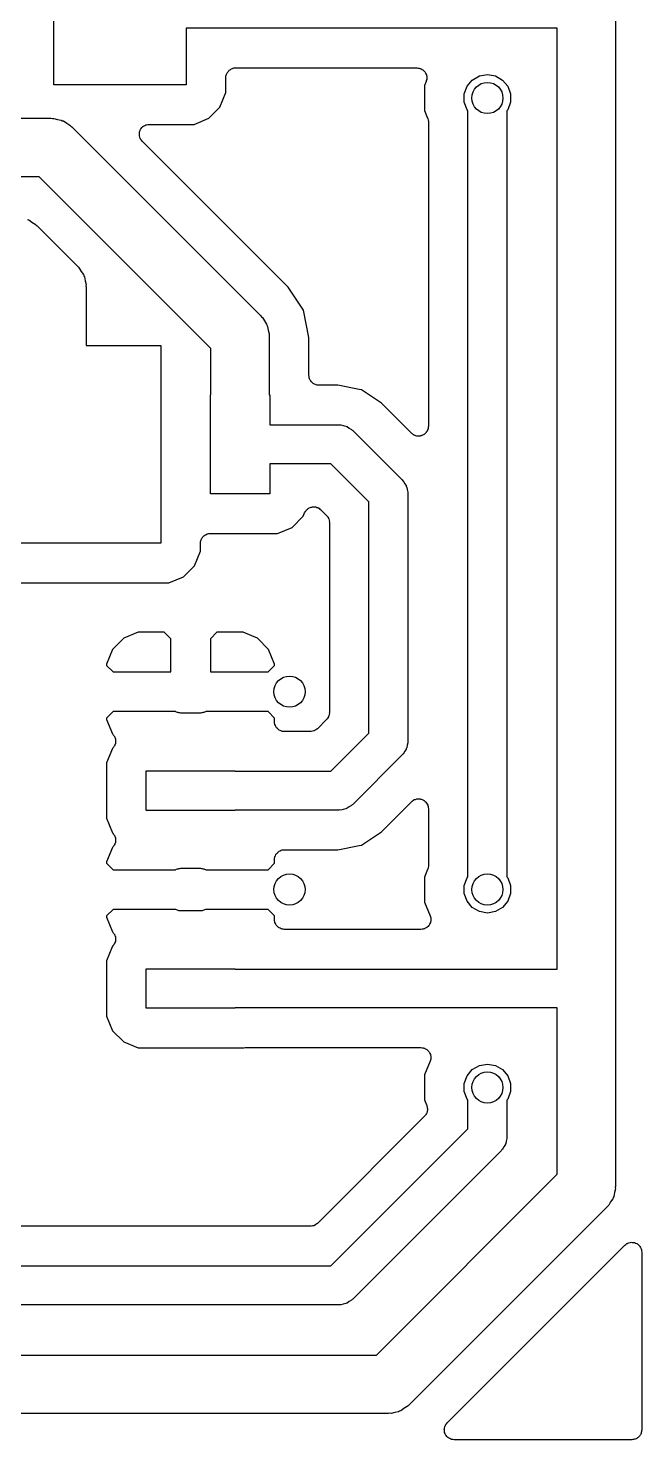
# Model space of a CAD drawing. Extents: x 99.6 to 135.3, y -116.3 to -28.5.
# Drawn here: x 127.46 to 135.33, y -112.47 to -94.35 of the extents above; entities that cross this region are included whole.
import ezdxf

# ---------------------------------------------------------------- set-up
doc = ezdxf.new("R2010")
doc.units = 0
doc.header["$MEASUREMENT"] = 0
doc.layers.add('BLACK', color=7, linetype='CONTINUOUS')

msp = doc.modelspace()

# ---------------------------------------------------------------- linework, layer by layer
at = {"layer": 'Black'}
for p, q in [((134.995, -38.735), (134.995, -109.22)), ((127.784, -95.08), (127.784, -92.88)), ((134.245, -94.355), (129.484, -94.355)), ((129.484, -94.355), (129.484, -95.08)), ((134.245, -106.43), (134.245, -94.355)), ((130.005, -94.9369), (130.009, -94.9265)), ((130.009, -94.9265), (130.016, -94.918)), ((130.016, -94.918), (130.022, -94.9084)), ((130.022, -94.9084), (130.03, -94.9012)), ((130.03, -94.9012), (130.037, -94.8927)), ((130.037, -94.8927), (130.047, -94.8872)), ((130.047, -94.8872), (130.055, -94.88)), ((130.055, -94.88), (130.066, -94.8762)), ((130.066, -94.8762), (130.076, -94.8707)), ((130.076, -94.8707), (130.087, -94.8687)), ((130.087, -94.8687), (130.097, -94.8649)), ((130.097, -94.8649), (130.108, -94.8649)), ((130.108, -94.8649), (130.119, -94.863)), ((130.119, -94.863), (132.446, -94.863)), ((132.446, -94.863), (132.459, -94.8654)), ((132.459, -94.8654), (132.473, -94.866)), ((132.473, -94.866), (132.481, -94.8692)), ((132.481, -94.8692), (132.489, -94.8707)), ((132.489, -94.8707), (132.501, -94.8776)), ((132.501, -94.8776), (132.514, -94.8829)), ((132.514, -94.8829), (132.52, -94.8886)), ((132.52, -94.8886), (132.527, -94.8927)), ((132.527, -94.8927), (132.536, -94.9034)), ((132.536, -94.9034), (132.546, -94.9128)), ((132.546, -94.9128), (132.55, -94.9201)), ((132.55, -94.9201), (132.556, -94.9265)), ((132.556, -94.9265), (132.56, -94.9396)), ((129.484, -95.08), (127.784, -95.08)), ((129.992, -94.99), (129.994, -94.9791)), ((129.992, -95.181), (129.992, -94.99)), ((129.994, -94.9679), (129.998, -94.9575)), ((129.994, -94.9791), (129.994, -94.9679)), ((129.998, -94.9575), (130, -94.9466)), ((130, -94.9466), (130.005, -94.9369)), ((132.563, -95.0387), (132.542, -95.0886)), ((132.542, -95.0886), (132.542, -95.41)), ((132.56, -94.9396), (132.567, -94.9519)), ((132.566, -95.0251), (132.563, -95.0387)), ((132.571, -95.0121), (132.566, -95.0251)), ((132.567, -94.9519), (132.568, -94.9601)), ((132.568, -94.9601), (132.571, -94.9679)), ((132.571, -94.9679), (132.571, -94.9819)), ((132.571, -94.9819), (132.572, -94.9956)), ((132.572, -94.9956), (132.571, -95.0038)), ((132.571, -95.0038), (132.571, -95.0121)), ((133.053, -95.1977), (133.089, -95.0994)), ((133.089, -95.0994), (133.156, -95.0193)), ((133.156, -95.0193), (133.247, -94.967)), ((133.247, -94.967), (133.35, -94.9489)), ((133.35, -94.9489), (133.453, -94.967)), ((133.453, -94.967), (133.544, -95.0193)), ((133.544, -95.0193), (133.611, -95.0994)), ((133.611, -95.0994), (133.647, -95.1977)), ((129.915, -95.3678), (129.992, -95.181)), ((133.053, -95.3023), (133.053, -95.1977)), ((133.647, -95.1977), (133.647, -95.3023)), ((129.772, -95.5107), (129.915, -95.3678)), ((132.542, -95.41), (132.582, -95.5081)), ((133.089, -95.4006), (133.053, -95.3023)), ((133.1, -95.4134), (133.089, -95.4006)), ((133.1, -105.247), (133.1, -95.4134)), ((133.611, -95.4006), (133.6, -95.4134)), ((133.6, -95.4134), (133.6, -105.247)), ((133.647, -95.3023), (133.611, -95.4006)), ((125.144, -95.51), (127.75, -95.51)), ((127.75, -95.51), (127.766, -95.5129)), ((127.766, -95.5129), (127.783, -95.5114)), ((127.783, -95.5114), (127.83, -95.5241)), ((127.83, -95.5241), (127.878, -95.5326)), ((127.878, -95.5326), (127.893, -95.5409)), ((127.893, -95.5409), (127.908, -95.5451)), ((127.908, -95.5451), (127.949, -95.5732)), ((127.949, -95.5732), (127.991, -95.5977)), ((127.991, -95.5977), (128.002, -95.6104)), ((128.002, -95.6104), (128.015, -95.6198)), ((128.015, -95.6198), (130.44, -98.0448)), ((128.893, -95.6671), (128.898, -95.6515)), ((128.898, -95.6515), (128.902, -95.6472)), ((128.902, -95.6472), (128.904, -95.6422)), ((128.904, -95.6422), (128.916, -95.6304)), ((128.916, -95.6304), (128.927, -95.6177)), ((128.927, -95.6177), (128.932, -95.6149)), ((128.932, -95.6149), (128.936, -95.611)), ((128.936, -95.611), (128.951, -95.604)), ((128.951, -95.604), (128.965, -95.5957)), ((128.965, -95.5957), (128.97, -95.5947)), ((128.97, -95.5947), (128.975, -95.5923)), ((128.975, -95.5923), (128.992, -95.5909)), ((128.992, -95.5909), (129.008, -95.588)), ((129.008, -95.588), (129.585, -95.588)), ((129.585, -95.588), (129.772, -95.5107)), ((132.582, -95.5081), (132.583, -95.5108)), ((132.583, -95.5108), (132.584, -95.5131)), ((132.584, -95.5131), (132.588, -95.5322)), ((132.588, -95.5322), (132.592, -95.5511)), ((132.592, -95.5511), (132.592, -95.5539)), ((132.592, -95.5539), (132.592, -95.5566)), ((132.592, -95.5566), (132.592, -99.4634)), ((128.882, -95.7261), (128.883, -95.7095)), ((128.883, -95.7315), (128.882, -95.7261)), ((128.883, -95.6929), (128.885, -95.6877)), ((128.883, -95.7095), (128.883, -95.6929)), ((128.883, -95.7371), (128.883, -95.7315)), ((128.889, -95.7526), (128.883, -95.7371)), ((128.885, -95.6877), (128.886, -95.6821)), ((128.886, -95.6821), (128.893, -95.6671)), ((128.893, -95.7687), (128.889, -95.7526)), ((128.896, -95.7732), (128.893, -95.7687)), ((128.898, -95.7785), (128.896, -95.7732)), ((128.909, -95.7912), (128.898, -95.7785)), ((128.919, -95.8048), (128.909, -95.7912)), ((130.791, -97.6768), (128.919, -95.8048)), ((127.595, -96.26), (124.989, -96.26)), ((129.8, -98.4653), (127.595, -96.26)), ((127.447, -96.8109), (127.462, -96.8151)), ((127.462, -96.8151), (127.503, -96.8432)), ((127.503, -96.8432), (127.545, -96.8677)), ((127.545, -96.8677), (127.556, -96.8804)), ((127.556, -96.8804), (127.569, -96.8898)), ((127.569, -96.8898), (128.089, -97.4098)), ((128.089, -97.4098), (128.099, -97.4233)), ((128.099, -97.4233), (128.111, -97.434)), ((128.111, -97.434), (128.136, -97.4764)), ((128.136, -97.4764), (128.164, -97.5165)), ((128.164, -97.5165), (128.168, -97.5325)), ((128.168, -97.5325), (128.176, -97.5467)), ((128.176, -97.5467), (128.185, -97.595)), ((128.185, -97.595), (128.198, -97.6423)), ((128.198, -97.6423), (128.196, -97.6588)), ((128.196, -97.6588), (128.199, -97.675)), ((128.199, -97.675), (128.199, -98.425)), ((130.988, -97.973), (130.791, -97.6768)), ((131.058, -98.3225), (130.988, -97.973)), ((130.44, -98.0448), (130.45, -98.0583)), ((130.45, -98.0583), (130.462, -98.069)), ((130.462, -98.069), (130.487, -98.1114)), ((130.487, -98.1114), (130.515, -98.1515)), ((130.515, -98.1515), (130.519, -98.1675)), ((130.519, -98.1675), (130.527, -98.1817)), ((130.527, -98.1817), (130.536, -98.23)), ((130.536, -98.23), (130.549, -98.2773)), ((130.549, -98.2773), (130.547, -98.2938)), ((130.547, -98.2938), (130.55, -98.31)), ((130.55, -98.31), (130.55, -99.06)), ((131.058, -98.81), (131.058, -98.3225)), ((128.199, -98.425), (129.159, -98.425)), ((129.159, -98.425), (129.159, -100.965)), ((129.8, -99.06), (129.8, -98.4653)), ((131.06, -98.8209), (131.058, -98.81)), ((131.06, -98.8321), (131.06, -98.8209)), ((131.064, -98.8425), (131.06, -98.8321)), ((131.066, -98.8534), (131.064, -98.8425)), ((131.071, -98.8631), (131.066, -98.8534)), ((131.075, -98.8735), (131.071, -98.8631)), ((131.082, -98.882), (131.075, -98.8735)), ((131.088, -98.8916), (131.082, -98.882)), ((131.096, -98.8988), (131.088, -98.8916)), ((131.103, -98.9073), (131.096, -98.8988)), ((131.113, -98.9128), (131.103, -98.9073)), ((131.121, -98.92), (131.113, -98.9128)), ((131.132, -98.9238), (131.121, -98.92)), ((129.794, -100.33), (129.794, -99.06)), ((129.794, -99.06), (129.8, -99.06)), ((130.55, -99.06), (130.556, -99.06)), ((130.556, -99.06), (130.556, -99.445)), ((131.142, -98.9293), (131.132, -98.9238)), ((131.153, -98.9313), (131.142, -98.9293)), ((131.163, -98.9351), (131.153, -98.9313)), ((131.174, -98.9351), (131.163, -98.9351)), ((131.185, -98.937), (131.174, -98.9351)), ((131.432, -98.937), (131.185, -98.937)), ((131.703, -98.9907), (131.432, -98.937)), ((131.734, -98.997), (131.703, -98.9907)), ((131.703, -98.9907), (131.703, -98.9907)), ((131.703, -98.9907), (131.703, -98.9907)), ((131.99, -99.1679), (131.734, -98.997)), ((132.375, -99.5532), (131.99, -99.1679)), ((130.556, -99.445), (131.445, -99.445)), ((131.445, -99.445), (131.456, -99.4469)), ((131.456, -99.4469), (131.467, -99.446)), ((131.467, -99.446), (131.498, -99.4544)), ((131.498, -99.4544), (131.531, -99.4601)), ((131.531, -99.4601), (131.54, -99.4656)), ((132.592, -99.4634), (132.59, -99.4744)), ((131.54, -99.4656), (131.551, -99.4684)), ((131.551, -99.4684), (131.577, -99.4872)), ((131.577, -99.4872), (131.606, -99.5035)), ((131.606, -99.5035), (131.613, -99.5119)), ((131.613, -99.5119), (131.622, -99.5182)), ((131.622, -99.5182), (132.257, -100.153)), ((132.38, -99.5564), (132.375, -99.5532)), ((132.383, -99.5607), (132.38, -99.5564)), ((132.393, -99.5663), (132.383, -99.5607)), ((132.401, -99.5734), (132.393, -99.5663)), ((132.407, -99.5753), (132.401, -99.5734)), ((132.411, -99.5785), (132.407, -99.5753)), ((132.417, -99.58), (132.411, -99.5785)), ((132.422, -99.5828), (132.417, -99.58)), ((132.433, -99.5847), (132.422, -99.5828)), ((132.443, -99.5885), (132.433, -99.5847)), ((132.449, -99.5885), (132.443, -99.5885)), ((132.454, -99.5899), (132.449, -99.5885)), ((132.459, -99.5894), (132.454, -99.5899)), ((132.465, -99.5904), (132.459, -99.5894)), ((132.476, -99.5885), (132.465, -99.5904)), ((132.487, -99.5885), (132.476, -99.5885)), ((132.492, -99.5866), (132.487, -99.5885)), ((132.498, -99.5861), (132.492, -99.5866)), ((132.503, -99.5837), (132.498, -99.5861)), ((132.508, -99.5828), (132.503, -99.5837)), ((132.518, -99.5772), (132.508, -99.5828)), ((132.529, -99.5734), (132.518, -99.5772)), ((132.533, -99.5698), (132.529, -99.5734)), ((132.538, -99.5675), (132.533, -99.5698)), ((132.542, -99.5635), (132.538, -99.5675)), ((132.547, -99.5607), (132.542, -99.5635)), ((132.554, -99.5522), (132.547, -99.5607)), ((132.562, -99.5451), (132.554, -99.5522)), ((132.565, -99.5402), (132.562, -99.5451)), ((132.569, -99.5363), (132.565, -99.5402)), ((132.571, -99.5312), (132.569, -99.5363)), ((132.575, -99.5269), (132.571, -99.5312)), ((132.579, -99.5165), (132.575, -99.5269)), ((132.584, -99.5069), (132.579, -99.5165)), ((132.585, -99.5014), (132.584, -99.5069)), ((132.588, -99.4963), (132.585, -99.5014)), ((132.59, -99.4855), (132.588, -99.4907)), ((132.588, -99.4907), (132.588, -99.4963)), ((132.59, -99.4744), (132.59, -99.4855)), ((131.341, -99.945), (130.556, -99.945)), ((130.556, -99.945), (130.556, -100.33)), ((131.83, -100.434), (131.341, -99.945)), ((132.257, -100.153), (132.263, -100.162)), ((132.263, -100.162), (132.272, -100.169)), ((132.272, -100.169), (132.288, -100.198)), ((130.556, -100.33), (129.794, -100.33)), ((132.288, -100.198), (132.307, -100.224)), ((132.307, -100.224), (132.309, -100.235)), ((132.309, -100.235), (132.315, -100.244)), ((132.315, -100.244), (132.321, -100.277)), ((132.321, -100.277), (132.329, -100.308)), ((132.329, -100.308), (132.328, -100.319)), ((132.328, -100.319), (132.33, -100.33)), ((132.33, -100.33), (132.33, -103.505)), ((131.012, -100.563), (131.018, -100.551)), ((131.018, -100.551), (131.024, -100.545)), ((131.024, -100.545), (131.028, -100.538)), ((131.028, -100.538), (131.039, -100.529)), ((131.039, -100.529), (131.049, -100.519)), ((131.049, -100.519), (131.057, -100.516)), ((131.057, -100.516), (131.063, -100.511)), ((131.063, -100.511), (131.076, -100.507)), ((131.076, -100.507), (131.089, -100.501)), ((131.089, -100.501), (131.097, -100.5)), ((131.097, -100.5), (131.105, -100.497)), ((131.105, -100.497), (131.119, -100.498)), ((131.119, -100.498), (131.133, -100.497)), ((131.133, -100.497), (131.141, -100.499)), ((131.141, -100.499), (131.149, -100.499)), ((131.149, -100.499), (131.162, -100.505)), ((131.162, -100.505), (131.175, -100.508)), ((131.175, -100.508), (131.182, -100.513)), ((131.182, -100.513), (131.19, -100.516)), ((131.19, -100.516), (131.2, -100.526)), ((131.2, -100.526), (131.212, -100.534)), ((131.212, -100.534), (131.285, -100.607)), ((131.83, -103.401), (131.83, -100.434)), ((130.844, -100.761), (130.987, -100.618)), ((130.987, -100.618), (131.004, -100.575)), ((131.004, -100.575), (131.012, -100.563)), ((131.285, -100.607), (131.288, -100.611)), ((131.288, -100.611), (131.292, -100.615)), ((131.292, -100.615), (131.301, -100.629)), ((131.301, -100.629), (131.31, -100.643)), ((131.31, -100.643), (131.312, -100.648)), ((131.312, -100.648), (131.314, -100.653)), ((131.314, -100.653), (131.317, -100.669)), ((131.317, -100.669), (131.322, -100.686)), ((131.322, -100.686), (131.321, -100.691)), ((131.321, -100.691), (131.322, -100.697)), ((131.322, -100.697), (131.322, -103.138)), ((129.675, -100.922), (129.68, -100.912)), ((129.68, -100.912), (129.684, -100.901)), ((129.684, -100.901), (129.691, -100.893)), ((129.691, -100.893), (129.697, -100.883)), ((129.697, -100.883), (129.705, -100.876)), ((129.705, -100.876), (129.712, -100.868)), ((129.712, -100.868), (129.722, -100.862)), ((129.722, -100.862), (129.731, -100.855)), ((129.731, -100.855), (129.741, -100.851)), ((129.741, -100.851), (129.751, -100.846)), ((129.751, -100.846), (129.762, -100.844)), ((129.762, -100.844), (129.772, -100.84)), ((129.772, -100.84), (129.783, -100.84)), ((129.783, -100.84), (129.794, -100.838)), ((129.794, -100.838), (130.657, -100.838)), ((130.657, -100.838), (130.844, -100.761)), ((129.159, -100.965), (126.489, -100.965)), ((129.59, -101.253), (129.667, -101.066)), ((129.667, -100.965), (129.669, -100.954)), ((129.667, -101.066), (129.667, -100.965)), ((129.669, -100.943), (129.673, -100.933)), ((129.669, -100.954), (129.669, -100.943)), ((129.673, -100.933), (129.675, -100.922)), ((129.447, -101.396), (129.59, -101.253)), ((129.26, -101.473), (129.447, -101.396)), ((126.706, -101.473), (129.26, -101.473)), ((128.867, -102.108), (128.681, -102.185)), ((129.202, -102.108), (128.867, -102.108)), ((129.286, -102.192), (129.202, -102.108)), ((129.878, -102.108), (129.794, -102.192)), ((130.213, -102.108), (129.878, -102.108)), ((130.327, -102.155), (130.213, -102.108)), ((130.399, -102.185), (130.327, -102.155)), ((130.327, -102.155), (130.327, -102.155)), ((128.538, -102.328), (128.46, -102.515)), ((128.681, -102.185), (128.538, -102.328)), ((128.538, -102.328), (128.538, -102.328)), ((128.681, -102.185), (128.681, -102.185)), ((128.681, -102.185), (128.681, -102.185)), ((129.286, -102.616), (129.286, -102.192)), ((129.794, -102.192), (129.794, -102.616)), ((130.542, -102.328), (130.399, -102.185)), ((130.619, -102.515), (130.542, -102.328)), ((128.46, -102.515), (128.46, -102.532)), ((128.46, -102.532), (128.545, -102.616)), ((130.535, -102.616), (130.619, -102.532)), ((130.619, -102.532), (130.619, -102.515)), ((128.545, -102.616), (129.286, -102.616)), ((129.794, -102.616), (130.535, -102.616)), ((128.545, -103.124), (128.46, -103.208)), ((128.46, -103.208), (128.46, -103.225)), ((128.46, -103.225), (128.538, -103.412)), ((129.346, -103.124), (128.545, -103.124)), ((129.35, -103.127), (129.346, -103.124)), ((129.36, -103.131), (129.35, -103.127)), ((129.37, -103.136), (129.36, -103.131)), ((129.381, -103.138), (129.37, -103.136)), ((129.391, -103.142), (129.381, -103.138)), ((129.402, -103.142), (129.391, -103.142)), ((129.413, -103.144), (129.402, -103.142)), ((129.667, -103.144), (129.413, -103.144)), ((129.678, -103.142), (129.667, -103.144)), ((129.689, -103.142), (129.678, -103.142)), ((129.699, -103.138), (129.689, -103.142)), ((129.71, -103.136), (129.699, -103.138)), ((129.72, -103.131), (129.71, -103.136)), ((129.731, -103.127), (129.72, -103.131)), ((129.734, -103.124), (129.731, -103.127)), ((130.535, -103.124), (129.734, -103.124)), ((130.619, -103.208), (130.535, -103.124)), ((130.618, -103.249), (130.619, -103.241)), ((130.619, -103.263), (130.618, -103.249)), ((130.619, -103.233), (130.619, -103.208)), ((130.619, -103.241), (130.619, -103.233)), ((130.619, -103.233), (130.619, -103.233)), ((130.619, -103.277), (130.619, -103.263)), ((131.285, -103.228), (131.168, -103.345)), ((131.288, -103.224), (131.285, -103.228)), ((131.292, -103.22), (131.288, -103.224)), ((131.301, -103.206), (131.292, -103.22)), ((131.31, -103.192), (131.301, -103.206)), ((131.312, -103.187), (131.31, -103.192)), ((131.314, -103.182), (131.312, -103.187)), ((131.317, -103.166), (131.314, -103.182)), ((131.322, -103.149), (131.317, -103.166)), ((131.322, -103.138), (131.321, -103.144)), ((131.321, -103.144), (131.322, -103.149)), ((128.538, -103.412), (128.541, -103.415)), ((128.541, -103.415), (128.548, -103.424)), ((128.548, -103.424), (128.556, -103.432)), ((128.556, -103.432), (128.56, -103.442)), ((128.56, -103.442), (128.567, -103.451)), ((128.567, -103.451), (128.569, -103.462)), ((130.622, -103.285), (130.619, -103.277)), ((130.623, -103.293), (130.622, -103.285)), ((130.63, -103.305), (130.623, -103.293)), ((130.635, -103.319), (130.63, -103.305)), ((130.64, -103.325), (130.635, -103.319)), ((130.644, -103.332), (130.64, -103.325)), ((130.654, -103.342), (130.644, -103.332)), ((130.663, -103.352), (130.654, -103.342)), ((130.67, -103.356), (130.663, -103.352)), ((130.676, -103.362), (130.67, -103.356)), ((130.689, -103.367), (130.676, -103.362)), ((130.701, -103.374), (130.689, -103.367)), ((130.709, -103.376), (130.701, -103.374)), ((130.717, -103.379), (130.709, -103.376)), ((130.731, -103.38), (130.717, -103.379)), ((130.745, -103.382), (130.731, -103.38)), ((131.078, -103.382), (130.745, -103.382)), ((131.084, -103.381), (131.078, -103.382)), ((131.089, -103.382), (131.084, -103.381)), ((131.106, -103.377), (131.089, -103.382)), ((131.122, -103.374), (131.106, -103.377)), ((131.127, -103.372), (131.122, -103.374)), ((131.132, -103.37), (131.127, -103.372)), ((131.146, -103.361), (131.132, -103.37)), ((131.16, -103.352), (131.146, -103.361)), ((131.164, -103.348), (131.16, -103.352)), ((131.168, -103.345), (131.164, -103.348)), ((131.341, -103.89), (131.83, -103.401)), ((128.538, -103.598), (128.46, -103.785)), ((128.541, -103.595), (128.538, -103.598)), ((128.548, -103.586), (128.541, -103.595)), ((128.556, -103.578), (128.548, -103.586)), ((128.56, -103.568), (128.556, -103.578)), ((128.567, -103.559), (128.56, -103.568)), ((128.569, -103.548), (128.567, -103.559)), ((128.569, -103.462), (128.574, -103.472)), ((128.574, -103.538), (128.569, -103.548)), ((128.574, -103.472), (128.575, -103.483)), ((128.575, -103.527), (128.574, -103.538)), ((128.575, -103.483), (128.578, -103.494)), ((128.578, -103.516), (128.575, -103.527)), ((128.578, -103.494), (128.577, -103.505)), ((128.577, -103.505), (128.578, -103.516)), ((132.307, -103.611), (132.288, -103.637)), ((132.309, -103.6), (132.307, -103.611)), ((132.315, -103.591), (132.309, -103.6)), ((132.321, -103.558), (132.315, -103.591)), ((132.329, -103.527), (132.321, -103.558)), ((132.33, -103.505), (132.328, -103.516)), ((132.328, -103.516), (132.329, -103.527)), ((128.46, -103.785), (128.46, -104.495)), ((132.257, -103.682), (131.622, -104.317)), ((132.263, -103.673), (132.257, -103.682)), ((132.272, -103.666), (132.263, -103.673)), ((132.288, -103.637), (132.272, -103.666)), ((128.969, -104.394), (128.969, -103.886)), ((128.969, -103.886), (130.112, -103.886)), ((130.112, -103.886), (130.112, -103.89)), ((130.112, -103.89), (131.341, -103.89)), ((131.577, -104.348), (131.551, -104.367)), ((131.606, -104.332), (131.577, -104.348)), ((131.613, -104.323), (131.606, -104.332)), ((131.622, -104.317), (131.613, -104.323)), ((131.99, -104.667), (132.375, -104.282)), ((132.375, -104.282), (132.389, -104.272)), ((132.389, -104.272), (132.401, -104.262)), ((132.401, -104.262), (132.407, -104.26)), ((132.407, -104.26), (132.411, -104.256)), ((132.411, -104.256), (132.427, -104.252)), ((132.427, -104.252), (132.443, -104.247)), ((132.443, -104.247), (132.449, -104.247)), ((132.449, -104.247), (132.454, -104.245)), ((132.454, -104.245), (132.47, -104.247)), ((132.47, -104.247), (132.487, -104.247)), ((132.487, -104.247), (132.492, -104.248)), ((132.492, -104.248), (132.498, -104.249)), ((132.498, -104.249), (132.513, -104.256)), ((132.513, -104.256), (132.529, -104.262)), ((132.529, -104.262), (132.533, -104.265)), ((132.533, -104.265), (132.538, -104.268)), ((132.538, -104.268), (132.55, -104.279)), ((132.55, -104.279), (132.562, -104.29)), ((132.562, -104.29), (132.565, -104.295)), ((132.565, -104.295), (132.569, -104.299)), ((132.569, -104.299), (132.576, -104.314)), ((132.576, -104.314), (132.584, -104.328)), ((132.584, -104.328), (132.585, -104.334)), ((132.585, -104.334), (132.588, -104.339)), ((132.588, -104.339), (132.589, -104.355)), ((132.589, -104.355), (132.592, -104.372)), ((128.46, -104.495), (128.538, -104.682)), ((130.112, -104.394), (128.969, -104.394)), ((131.445, -104.39), (130.112, -104.39)), ((130.112, -104.39), (130.112, -104.394)), ((131.456, -104.388), (131.445, -104.39)), ((131.467, -104.389), (131.456, -104.388)), ((131.498, -104.381), (131.467, -104.389)), ((131.531, -104.375), (131.498, -104.381)), ((131.54, -104.369), (131.531, -104.375)), ((131.551, -104.367), (131.54, -104.369)), ((132.592, -104.372), (132.592, -105.103)), ((128.538, -104.682), (128.541, -104.685)), ((128.541, -104.685), (128.541, -104.685)), ((128.541, -104.685), (128.541, -104.685)), ((128.541, -104.685), (128.546, -104.692)), ((128.546, -104.692), (128.548, -104.694)), ((128.548, -104.694), (128.548, -104.694)), ((128.548, -104.694), (128.556, -104.702)), ((128.556, -104.702), (128.556, -104.702)), ((128.556, -104.702), (128.56, -104.712)), ((128.56, -104.712), (128.56, -104.712)), ((128.56, -104.712), (128.567, -104.721)), ((131.734, -104.838), (131.99, -104.667)), ((128.538, -104.868), (128.46, -105.055)), ((128.541, -104.865), (128.538, -104.868)), ((128.538, -104.868), (128.538, -104.868)), ((128.548, -104.856), (128.541, -104.865)), ((128.541, -104.865), (128.541, -104.865)), ((128.556, -104.848), (128.548, -104.856)), ((128.548, -104.856), (128.548, -104.856)), ((128.56, -104.838), (128.556, -104.848)), ((128.556, -104.848), (128.556, -104.848)), ((128.567, -104.829), (128.56, -104.838)), ((128.56, -104.838), (128.56, -104.838)), ((128.56, -104.838), (128.56, -104.838)), ((128.567, -104.721), (128.567, -104.721)), ((128.567, -104.721), (128.567, -104.721)), ((128.567, -104.721), (128.569, -104.732)), ((128.569, -104.818), (128.567, -104.829)), ((128.567, -104.829), (128.567, -104.829)), ((128.569, -104.732), (128.569, -104.732)), ((128.569, -104.732), (128.574, -104.742)), ((128.574, -104.808), (128.569, -104.818)), ((128.569, -104.818), (128.569, -104.818)), ((128.574, -104.742), (128.574, -104.742)), ((128.574, -104.742), (128.575, -104.753)), ((128.575, -104.797), (128.574, -104.808)), ((128.574, -104.808), (128.574, -104.808)), ((128.575, -104.753), (128.575, -104.753)), ((128.575, -104.753), (128.578, -104.764)), ((128.578, -104.786), (128.575, -104.797)), ((128.575, -104.797), (128.575, -104.797)), ((128.578, -104.764), (128.577, -104.775)), ((128.577, -104.775), (128.577, -104.775)), ((128.577, -104.775), (128.578, -104.786)), ((128.578, -104.764), (128.578, -104.764)), ((128.578, -104.764), (128.578, -104.764)), ((128.578, -104.786), (128.578, -104.786)), ((128.578, -104.786), (128.578, -104.786)), ((130.717, -104.901), (130.731, -104.9)), ((130.731, -104.9), (130.745, -104.898)), ((130.745, -104.898), (131.432, -104.898)), ((131.432, -104.898), (131.703, -104.844)), ((131.703, -104.844), (131.734, -104.838)), ((128.46, -105.055), (128.46, -105.072)), ((128.46, -105.072), (128.545, -105.156)), ((130.535, -105.156), (130.619, -105.072)), ((130.618, -105.031), (130.619, -105.017)), ((130.619, -105.039), (130.618, -105.031)), ((130.619, -105.003), (130.622, -104.995)), ((130.619, -105.017), (130.619, -105.003)), ((130.619, -105.047), (130.619, -105.039)), ((130.619, -105.072), (130.619, -105.047)), ((130.619, -105.047), (130.619, -105.047)), ((130.622, -104.995), (130.623, -104.987)), ((130.623, -104.987), (130.63, -104.975)), ((130.63, -104.975), (130.635, -104.962)), ((130.635, -104.962), (130.64, -104.955)), ((130.64, -104.955), (130.644, -104.948)), ((130.644, -104.948), (130.654, -104.938)), ((130.654, -104.938), (130.663, -104.928)), ((130.663, -104.928), (130.67, -104.924)), ((130.67, -104.924), (130.676, -104.918)), ((130.676, -104.918), (130.689, -104.913)), ((130.689, -104.913), (130.701, -104.906)), ((130.701, -104.906), (130.709, -104.904)), ((130.709, -104.904), (130.717, -104.901)), ((128.545, -105.156), (129.346, -105.156)), ((129.346, -105.156), (129.35, -105.153)), ((129.35, -105.153), (129.36, -105.149)), ((129.36, -105.149), (129.37, -105.144)), ((129.37, -105.144), (129.381, -105.142)), ((129.381, -105.142), (129.391, -105.138)), ((129.391, -105.138), (129.402, -105.138)), ((129.402, -105.138), (129.413, -105.136)), ((129.413, -105.136), (129.667, -105.136)), ((129.667, -105.136), (129.678, -105.138)), ((129.678, -105.138), (129.689, -105.138)), ((129.689, -105.138), (129.699, -105.142)), ((129.699, -105.142), (129.71, -105.144)), ((129.71, -105.144), (129.72, -105.149)), ((129.72, -105.149), (129.731, -105.153)), ((129.731, -105.153), (129.734, -105.156)), ((129.734, -105.156), (130.535, -105.156)), ((132.582, -105.152), (132.542, -105.249)), ((132.542, -105.249), (132.542, -105.57)), ((132.583, -105.149), (132.582, -105.152)), ((132.584, -105.147), (132.583, -105.149)), ((132.588, -105.128), (132.584, -105.147)), ((132.592, -105.109), (132.588, -105.128)), ((132.592, -105.103), (132.592, -105.106)), ((132.592, -105.106), (132.592, -105.109)), ((133.053, -105.358), (133.089, -105.259)), ((133.089, -105.259), (133.1, -105.247)), ((133.6, -105.247), (133.611, -105.259)), ((133.611, -105.259), (133.647, -105.358)), ((133.053, -105.462), (133.053, -105.358)), ((133.647, -105.358), (133.647, -105.462)), ((132.542, -105.57), (132.615, -105.747)), ((133.089, -105.561), (133.053, -105.462)), ((133.156, -105.641), (133.089, -105.561)), ((133.611, -105.561), (133.544, -105.641)), ((133.647, -105.462), (133.611, -105.561)), ((128.545, -105.664), (128.46, -105.748)), ((128.46, -105.748), (128.46, -105.765)), ((128.46, -105.765), (128.538, -105.952)), ((129.346, -105.664), (128.545, -105.664)), ((129.35, -105.667), (129.346, -105.664)), ((129.36, -105.671), (129.35, -105.667)), ((129.37, -105.676), (129.36, -105.671)), ((129.381, -105.678), (129.37, -105.676)), ((129.391, -105.682), (129.381, -105.678)), ((129.402, -105.682), (129.391, -105.682)), ((129.413, -105.684), (129.402, -105.682)), ((129.667, -105.684), (129.413, -105.684)), ((129.678, -105.682), (129.667, -105.684)), ((129.689, -105.682), (129.678, -105.682)), ((129.699, -105.678), (129.689, -105.682)), ((129.71, -105.676), (129.699, -105.678)), ((129.72, -105.671), (129.71, -105.676)), ((129.731, -105.667), (129.72, -105.671)), ((129.734, -105.664), (129.731, -105.667)), ((130.535, -105.664), (129.734, -105.664)), ((130.619, -105.748), (130.535, -105.664)), ((130.618, -105.789), (130.619, -105.781)), ((130.619, -105.803), (130.618, -105.789)), ((130.619, -105.773), (130.619, -105.748)), ((130.619, -105.781), (130.619, -105.773)), ((130.619, -105.773), (130.619, -105.773)), ((130.619, -105.817), (130.619, -105.803)), ((132.615, -105.747), (132.618, -105.76)), ((132.618, -105.76), (132.622, -105.773)), ((132.622, -105.773), (132.622, -105.781)), ((132.622, -105.781), (132.624, -105.79)), ((132.624, -105.79), (132.622, -105.803)), ((132.622, -105.803), (132.622, -105.817)), ((133.247, -105.693), (133.156, -105.641)), ((133.35, -105.711), (133.247, -105.693)), ((133.453, -105.693), (133.35, -105.711)), ((133.544, -105.641), (133.453, -105.693)), ((128.538, -105.952), (128.541, -105.955)), ((128.541, -105.955), (128.548, -105.964)), ((128.548, -105.964), (128.556, -105.972)), ((128.556, -105.972), (128.56, -105.982)), ((128.56, -105.982), (128.567, -105.991)), ((130.622, -105.825), (130.619, -105.817)), ((130.623, -105.833), (130.622, -105.825)), ((130.63, -105.845), (130.623, -105.833)), ((130.635, -105.858), (130.63, -105.845)), ((130.64, -105.865), (130.635, -105.858)), ((130.644, -105.872), (130.64, -105.865)), ((130.654, -105.882), (130.644, -105.872)), ((130.663, -105.892), (130.654, -105.882)), ((130.67, -105.896), (130.663, -105.892)), ((130.676, -105.902), (130.67, -105.896)), ((130.689, -105.907), (130.676, -105.902)), ((130.701, -105.914), (130.689, -105.907)), ((130.709, -105.916), (130.701, -105.914)), ((130.717, -105.919), (130.709, -105.916)), ((130.731, -105.92), (130.717, -105.919)), ((130.745, -105.922), (130.731, -105.92)), ((132.497, -105.922), (130.745, -105.922)), ((132.511, -105.92), (132.497, -105.922)), ((132.525, -105.919), (132.511, -105.92)), ((132.533, -105.916), (132.525, -105.919)), ((132.541, -105.914), (132.533, -105.916)), ((132.553, -105.907), (132.541, -105.914)), ((132.566, -105.902), (132.553, -105.907)), ((132.572, -105.896), (132.566, -105.902)), ((132.579, -105.892), (132.572, -105.896)), ((132.588, -105.882), (132.579, -105.892)), ((132.598, -105.872), (132.588, -105.882)), ((132.602, -105.865), (132.598, -105.872)), ((132.607, -105.858), (132.602, -105.865)), ((132.612, -105.846), (132.607, -105.858)), ((132.618, -105.833), (132.612, -105.846)), ((132.62, -105.825), (132.618, -105.833)), ((132.622, -105.817), (132.62, -105.825)), ((128.538, -106.138), (128.46, -106.325)), ((128.541, -106.135), (128.538, -106.138)), ((128.548, -106.126), (128.541, -106.135)), ((128.556, -106.118), (128.548, -106.126)), ((128.56, -106.108), (128.556, -106.118)), ((128.567, -106.099), (128.56, -106.108)), ((128.567, -105.991), (128.569, -106.002)), ((128.569, -106.088), (128.567, -106.099)), ((128.569, -106.002), (128.574, -106.012)), ((128.574, -106.078), (128.569, -106.088)), ((128.574, -106.012), (128.575, -106.023)), ((128.575, -106.067), (128.574, -106.078)), ((128.575, -106.023), (128.578, -106.034)), ((128.578, -106.056), (128.575, -106.067)), ((128.578, -106.034), (128.577, -106.045)), ((128.577, -106.045), (128.578, -106.056)), ((128.46, -106.325), (128.46, -107.035)), ((128.969, -106.934), (128.969, -106.426)), ((128.969, -106.426), (130.112, -106.426)), ((130.112, -106.426), (130.112, -106.43)), ((130.112, -106.43), (134.245, -106.43)), ((128.46, -107.035), (128.538, -107.222)), ((130.112, -106.934), (128.969, -106.934)), ((134.245, -106.93), (130.112, -106.93)), ((130.112, -106.93), (130.112, -106.934)), ((134.245, -109.065), (134.245, -106.93)), ((128.538, -107.222), (128.681, -107.365)), ((128.681, -107.365), (128.867, -107.442)), ((128.867, -107.442), (130.224, -107.442)), ((130.224, -107.442), (130.242, -107.438)), ((130.242, -107.438), (130.245, -107.438)), ((130.245, -107.438), (130.247, -107.438)), ((130.247, -107.438), (132.497, -107.438)), ((132.497, -107.438), (132.511, -107.44)), ((132.511, -107.44), (132.525, -107.441)), ((132.525, -107.441), (132.533, -107.444)), ((132.533, -107.444), (132.541, -107.446)), ((132.541, -107.446), (132.553, -107.453)), ((132.615, -107.614), (132.542, -107.789)), ((132.553, -107.453), (132.566, -107.458)), ((132.566, -107.458), (132.572, -107.464)), ((132.572, -107.464), (132.579, -107.468)), ((132.579, -107.468), (132.588, -107.478)), ((132.588, -107.478), (132.598, -107.488)), ((132.598, -107.488), (132.602, -107.495)), ((132.602, -107.495), (132.607, -107.501)), ((132.607, -107.501), (132.612, -107.515)), ((132.612, -107.515), (132.619, -107.527)), ((132.618, -107.6), (132.615, -107.614)), ((132.623, -107.587), (132.618, -107.6)), ((132.619, -107.527), (132.62, -107.535)), ((132.62, -107.535), (132.623, -107.543)), ((132.623, -107.543), (132.623, -107.557)), ((132.623, -107.557), (132.624, -107.571)), ((132.624, -107.571), (132.623, -107.579)), ((132.623, -107.579), (132.623, -107.587)), ((132.542, -107.789), (132.542, -108.11)), ((133.053, -107.898), (133.089, -107.799)), ((133.089, -107.799), (133.156, -107.719)), ((133.156, -107.719), (133.247, -107.667)), ((133.247, -107.667), (133.35, -107.649)), ((133.35, -107.649), (133.453, -107.667)), ((133.453, -107.667), (133.544, -107.719)), ((133.544, -107.719), (133.611, -107.799)), ((133.611, -107.799), (133.647, -107.898)), ((133.053, -108.002), (133.053, -107.898)), ((133.647, -107.898), (133.647, -108.002)), ((132.542, -108.11), (132.571, -108.181)), ((133.089, -108.101), (133.053, -108.002)), ((133.1, -108.113), (133.089, -108.101)), ((133.1, -108.481), (133.1, -108.113)), ((133.611, -108.101), (133.6, -108.113)), ((133.6, -108.113), (133.6, -108.585)), ((133.647, -108.002), (133.611, -108.101)), ((132.544, -108.319), (131.168, -109.695)), ((132.548, -108.313), (132.544, -108.319)), ((132.555, -108.307), (132.548, -108.313)), ((132.561, -108.295), (132.555, -108.307)), ((132.569, -108.283), (132.561, -108.295)), ((132.571, -108.275), (132.569, -108.283)), ((132.571, -108.181), (132.573, -108.189)), ((132.575, -108.268), (132.571, -108.275)), ((132.573, -108.189), (132.577, -108.197)), ((132.577, -108.254), (132.575, -108.268)), ((132.577, -108.197), (132.578, -108.211)), ((132.58, -108.241), (132.577, -108.254)), ((132.578, -108.211), (132.581, -108.224)), ((132.581, -108.224), (132.58, -108.232)), ((132.58, -108.232), (132.58, -108.241)), ((131.341, -110.24), (133.1, -108.481)), ((133.577, -108.691), (133.558, -108.717)), ((133.579, -108.68), (133.577, -108.691)), ((133.585, -108.671), (133.579, -108.68)), ((133.591, -108.638), (133.585, -108.671)), ((133.599, -108.607), (133.591, -108.638)), ((133.6, -108.585), (133.598, -108.596)), ((133.598, -108.596), (133.599, -108.607)), ((133.527, -108.762), (131.622, -110.667)), ((133.533, -108.753), (133.527, -108.762)), ((133.542, -108.746), (133.533, -108.753)), ((133.558, -108.717), (133.542, -108.746)), ((131.925, -111.385), (134.245, -109.065)), ((134.995, -109.22), (134.992, -109.236)), ((134.992, -109.236), (134.994, -109.253)), ((134.932, -109.419), (134.907, -109.461)), ((134.96, -109.378), (134.932, -109.419)), ((134.964, -109.363), (134.96, -109.378)), ((134.972, -109.348), (134.964, -109.363)), ((134.981, -109.3), (134.972, -109.348)), ((134.994, -109.253), (134.981, -109.3)), ((134.885, -109.485), (132.345, -112.025)), ((134.895, -109.472), (134.885, -109.485)), ((134.907, -109.461), (134.895, -109.472)), ((131.078, -109.732), (124.767, -109.732)), ((131.084, -109.731), (131.078, -109.732)), ((131.089, -109.732), (131.084, -109.731)), ((131.106, -109.727), (131.089, -109.732)), ((131.122, -109.724), (131.106, -109.727)), ((131.127, -109.722), (131.122, -109.724)), ((131.132, -109.72), (131.127, -109.722)), ((131.146, -109.711), (131.132, -109.72)), ((131.16, -109.702), (131.146, -109.711)), ((131.164, -109.698), (131.16, -109.702)), ((131.168, -109.695), (131.164, -109.698)), ((135.115, -109.974), (135.129, -109.964)), ((135.129, -109.964), (135.142, -109.953)), ((135.142, -109.953), (135.147, -109.951)), ((135.147, -109.951), (135.151, -109.948)), ((135.151, -109.948), (135.167, -109.944)), ((135.167, -109.944), (135.183, -109.938)), ((135.183, -109.938), (135.189, -109.938)), ((135.189, -109.938), (135.194, -109.937)), ((135.194, -109.937), (135.21, -109.938)), ((135.21, -109.938), (135.227, -109.938)), ((135.227, -109.938), (135.232, -109.94)), ((135.232, -109.94), (135.238, -109.941)), ((135.238, -109.941), (135.253, -109.948)), ((135.253, -109.948), (135.268, -109.953)), ((135.268, -109.953), (135.273, -109.957)), ((135.273, -109.957), (135.278, -109.959)), ((135.278, -109.959), (135.29, -109.971)), ((135.29, -109.971), (135.302, -109.982)), ((132.834, -112.255), (135.115, -109.974)), ((135.302, -109.982), (135.305, -109.987)), ((135.305, -109.987), (135.309, -109.991)), ((135.309, -109.991), (135.316, -110.006)), ((135.316, -110.006), (135.324, -110.02)), ((135.324, -110.02), (135.325, -110.025)), ((135.325, -110.025), (135.328, -110.03)), ((135.328, -110.03), (135.329, -110.047)), ((135.329, -110.047), (135.332, -110.063)), ((135.332, -110.063), (135.332, -112.345)), ((124.62, -110.24), (131.341, -110.24)), ((131.577, -110.698), (131.551, -110.717)), ((131.606, -110.682), (131.577, -110.698)), ((131.613, -110.673), (131.606, -110.682)), ((131.622, -110.667), (131.613, -110.673)), ((131.445, -110.74), (124.62, -110.74)), ((131.456, -110.738), (131.445, -110.74)), ((131.467, -110.739), (131.456, -110.738)), ((131.498, -110.731), (131.467, -110.739)), ((131.531, -110.725), (131.498, -110.731)), ((131.54, -110.719), (131.531, -110.725)), ((131.551, -110.717), (131.54, -110.719)), ((119.535, -111.385), (131.925, -111.385)), ((132.08, -112.135), (119.38, -112.135)), ((132.096, -112.132), (132.08, -112.135)), ((132.113, -112.134), (132.096, -112.132)), ((132.16, -112.121), (132.113, -112.134)), ((132.208, -112.112), (132.16, -112.121)), ((132.223, -112.104), (132.208, -112.112)), ((132.238, -112.1), (132.223, -112.104)), ((132.279, -112.072), (132.238, -112.1)), ((132.321, -112.047), (132.279, -112.072)), ((132.332, -112.035), (132.321, -112.047)), ((132.345, -112.025), (132.332, -112.035)), ((132.798, -112.323), (132.804, -112.307)), ((132.798, -112.329), (132.798, -112.323)), ((132.804, -112.307), (132.808, -112.291)), ((132.808, -112.291), (132.811, -112.287)), ((132.811, -112.287), (132.813, -112.281)), ((132.813, -112.281), (132.824, -112.269)), ((132.824, -112.269), (132.834, -112.255)), ((132.797, -112.334), (132.798, -112.329)), ((132.798, -112.35), (132.797, -112.334)), ((132.798, -112.367), (132.798, -112.35)), ((132.8, -112.372), (132.798, -112.367)), ((132.801, -112.378), (132.8, -112.372)), ((132.808, -112.393), (132.801, -112.378)), ((132.813, -112.408), (132.808, -112.393)), ((132.817, -112.413), (132.813, -112.408)), ((132.819, -112.418), (132.817, -112.413)), ((132.831, -112.43), (132.819, -112.418)), ((132.842, -112.442), (132.831, -112.43)), ((132.847, -112.445), (132.842, -112.442)), ((132.851, -112.449), (132.847, -112.445)), ((132.866, -112.456), (132.851, -112.449)), ((132.88, -112.464), (132.866, -112.456)), ((132.885, -112.465), (132.88, -112.464)), ((132.89, -112.468), (132.885, -112.465)), ((132.907, -112.469), (132.89, -112.468)), ((132.923, -112.472), (132.907, -112.469)), ((135.205, -112.472), (132.923, -112.472)), ((135.216, -112.47), (135.205, -112.472)), ((135.227, -112.47), (135.216, -112.47)), ((135.237, -112.466), (135.227, -112.47)), ((135.248, -112.464), (135.237, -112.466)), ((135.258, -112.459), (135.248, -112.464)), ((135.268, -112.455), (135.258, -112.459)), ((135.277, -112.448), (135.268, -112.455)), ((135.287, -112.442), (135.277, -112.448)), ((135.294, -112.434), (135.287, -112.442)), ((135.302, -112.427), (135.294, -112.434)), ((135.308, -112.417), (135.302, -112.427)), ((135.315, -112.408), (135.308, -112.417)), ((135.319, -112.398), (135.315, -112.408)), ((135.324, -112.388), (135.319, -112.398)), ((135.326, -112.377), (135.324, -112.388)), ((135.33, -112.367), (135.326, -112.377)), ((135.332, -112.345), (135.33, -112.356)), ((135.33, -112.356), (135.33, -112.367))]:
    msp.add_line(p, q, dxfattribs=at)
for centre in [(133.35, -95.25), (130.81, -102.87), (130.81, -105.41), (133.35, -105.41), (133.35, -107.95)]:
    msp.add_circle(centre, 0.2, dxfattribs=at)

doc.saveas('drawing.dxf')
